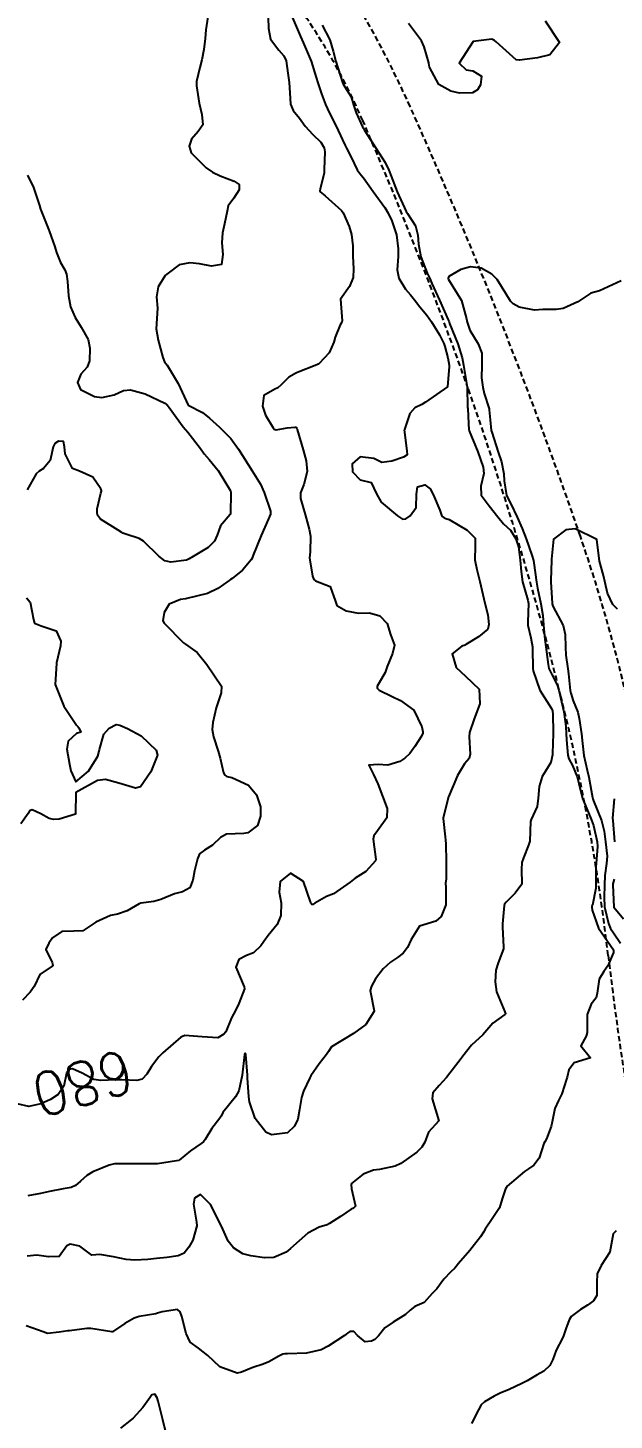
# Model space of a CAD drawing. Header units: metres. Extents: x 292545 to 299085, y 7450245 to 7463078.
# Drawn here: x 295100.5 to 295154.9, y 7462424.3 to 7462553.3 of the extents above; entities that cross this region are included whole.
import ezdxf
from ezdxf.enums import TextEntityAlignment as Align

# ---------------------------------------------------------------- set-up
doc = ezdxf.new("R2010")
doc.units = ezdxf.units.M
doc.linetypes.add('DASHED', pattern=[0.75, 0.5, -0.25])
for name, color, linetype in [('Cotas', 45, 'Continuous'), ('Curvas de Nivel 1m', 11, 'Continuous'), ('Curvas de Nivel 5m', 15, 'Continuous'), ('Vias Secundárias', 230, 'DASHED')]:
    doc.layers.add(name, color=color, linetype=linetype)
doc.styles.add('Style-STANDARD', font='STANDARD.shx')

msp = doc.modelspace()

# ---------------------------------------------------------------- linework, layer by layer
at = {"layer": 'Curvas de Nivel 1m', "flags": 128}
for points, elevation in [([(295117.22, 7462554.35), (295117.03, 7462553.13), (295116.96, 7462552.35), (295116.83, 7462551.31), (295116.65, 7462550.35), (295116.47, 7462549.65), (295116.16, 7462548.36), (295116.15, 7462547.95), (295116.41, 7462546.35), (295116.66, 7462545.3), (295116.74, 7462544.35), (295116.31, 7462543.74), (295115.69, 7462543.03), (295115.5, 7462542.36), (295115.67, 7462541.75), (295117.06, 7462540.35), (295117.65, 7462539.96), (295118.36, 7462539.62), (295119.64, 7462539.13), (295120.13, 7462538.8), (295120.11, 7462538.31), (295119.63, 7462537.55), (295119.11, 7462536.84), (295119, 7462536.33), (295118.76, 7462535.16), (295118.56, 7462534.33), (295118.5, 7462533.4), (295118.6, 7462532.33), (295118.48, 7462531.4), (295117.55, 7462531.26), (295116.43, 7462531.47), (295115.55, 7462531.57), (295114.56, 7462531.36), (295113.54, 7462530.59), (295113.42, 7462530.5), (295113.26, 7462530.39), (295112.6, 7462529.32), (295112.46, 7462528.4), (295112.54, 7462527.36), (295112.5, 7462526.4), (295112.42, 7462525.46), (295112.61, 7462524.4), (295113.05, 7462522.79), (295113.21, 7462522.39), (295113.44, 7462522.07), (295114.48, 7462520.38), (295115.39, 7462518.37), (295116.73, 7462517.7), (295117.38, 7462517.17), (295118.3, 7462516.33), (295119.36, 7462515.3), (295120.07, 7462514.31), (295121.32, 7462512.3), (295122.08, 7462511.06), (295122.45, 7462510.28), (295123.01, 7462508.54), (295123.02, 7462508.27), (295122.83, 7462507.84), (295122.17, 7462506.29), (295121.41, 7462504.47), (295121.35, 7462504.3), (295121.32, 7462504.21), (295121.23, 7462504.05), (295120.43, 7462503.1), (295119.46, 7462502.32), (295119.31, 7462502.21), (295119.2, 7462502.14), (295118.13, 7462501.4), (295117.19, 7462500.92), (295115.27, 7462500.46), (295115.18, 7462500.43), (295115.13, 7462500.42), (295114.67, 7462500.38), (295113.62, 7462499.94), (295113.17, 7462499.17), (295113.05, 7462498.39), (295113.16, 7462498.19), (295114.97, 7462496.37), (295115.13, 7462496.24), (295116.23, 7462495.46), (295117.11, 7462494.34), (295118.47, 7462492.33), (295118.46, 7462491.72), (295118, 7462490.34), (295117.68, 7462488.98), (295117.61, 7462488.34), (295117.73, 7462487.64), (295118.17, 7462486.33), (295118.35, 7462485.67), (295118.68, 7462484.32), (295118.78, 7462484.11), (295118.99, 7462483.98), (295119.43, 7462483.87), (295120.98, 7462483.18), (295121.74, 7462482.29), (295122.08, 7462481.16), (295122.11, 7462480.29), (295121.81, 7462479.42), (295120.93, 7462478.75), (295120.54, 7462478.69), (295118.93, 7462478.64), (295118.39, 7462478.33), (295117.65, 7462477.6), (295116.91, 7462477.16), (295116.43, 7462476.82), (295116.25, 7462476.36), (295115.99, 7462475.25), (295115.82, 7462474.36), (295115.56, 7462473.67), (295114.86, 7462473.28), (295114.14, 7462473.1), (295112.85, 7462472.59), (295112.2, 7462472.4), (295111.02, 7462472.24), (295110.85, 7462472.18), (295109.74, 7462471.53), (295108.83, 7462471.22), (295108.19, 7462471.09), (295106.82, 7462470.47), (295105.62, 7462469.68), (295104.81, 7462469.65), (295103.69, 7462469.62), (295102.81, 7462469.02), (295102.47, 7462468.52), (295102.21, 7462467.94), (295102.79, 7462466.73), (295102.85, 7462466.51), (295102.84, 7462466.45), (295102.78, 7462466.4), (295101.66, 7462465.64), (295101.12, 7462464.53), (295100.75, 7462463.99), (295100.03, 7462463.25)], 681), ([(295125.07, 7462554.25), (295125.8, 7462552.52), (295125.93, 7462552.24), (295126.05, 7462551.98), (295126.78, 7462550.23), (295127.26, 7462548.72), (295127.4, 7462548.22), (295127.74, 7462547.2), (295128.12, 7462546.22), (295128.5, 7462545.43), (295129.11, 7462544.21), (295129.69, 7462542.95), (295129.93, 7462542.44), (295130.06, 7462542.19), (295130.5, 7462541.36), (295131.04, 7462540.18), (295131.3, 7462539.83), (295131.65, 7462539.42), (295132.55, 7462538.16), (295133.61, 7462536.7), (295133.94, 7462536.15), (295134.28, 7462535.46), (295134.71, 7462534.14), (295134.85, 7462532.86), (295134.84, 7462532.14), (295134.76, 7462530.92), (295134.91, 7462530.14), (295135.52, 7462529.12), (295136, 7462528.6), (295136.38, 7462528.12), (295136.86, 7462527.47), (295137.5, 7462526.72), (295137.93, 7462526.1), (295138.68, 7462524.88), (295139.1, 7462524.09), (295139.19, 7462523.81), (295139.45, 7462522.76), (295139.57, 7462522.08), (295139.57, 7462521.95), (295139.41, 7462520.08), (295137.4, 7462518.65), (295137.06, 7462518.45), (295136.41, 7462518.12), (295135.93, 7462517.59), (295135.43, 7462516.13), (295135.42, 7462516.08), (295135.67, 7462514.13), (295135.69, 7462513.77), (295135.34, 7462513.56), (295134.27, 7462513.2), (295133.33, 7462513.06), (295132.61, 7462513.43), (295131.34, 7462513.59), (295130.59, 7462512.93), (295130.61, 7462512.19), (295131.32, 7462511.46), (295132.36, 7462511.21), (295132.84, 7462510.16), (295133.29, 7462509.39), (295134.78, 7462508.13), (295135.27, 7462507.8), (295135.56, 7462507.84), (295135.97, 7462508.12), (295136.52, 7462508.89), (295136.54, 7462510.12), (295136.63, 7462510.8), (295137.31, 7462511), (295137.83, 7462510.62), (295138.11, 7462510.1), (295138.71, 7462508.66), (295138.9, 7462508.09), (295139.11, 7462507.93), (295139.27, 7462507.88), (295139.57, 7462507.77), (295141.26, 7462506.79), (295141.99, 7462506.05), (295142, 7462505.3), (295141.95, 7462504.05), (295142.13, 7462503.14), (295142.41, 7462502.05), (295142.8, 7462500.43), (295142.89, 7462500.04), (295143.17, 7462498.96), (295143.27, 7462498.04), (295143.15, 7462497.61), (295142.29, 7462496.9), (295141.13, 7462496.19), (295141.05, 7462496.15), (295140.74, 7462496.06), (295139.85, 7462495.34), (295140.23, 7462494.07), (295141.1, 7462493.26), (295142.35, 7462492.05), (295142.42, 7462490.7), (295142.18, 7462490.05), (295141.87, 7462489.23), (295141.47, 7462488.06), (295141.43, 7462487.65), (295141.53, 7462486.05), (295141.42, 7462485.64), (295141, 7462485.14), (295140.36, 7462484.07), (295139.94, 7462483.11), (295139.52, 7462482.08), (295139.01, 7462480.16), (295139.01, 7462480.09), (295139.22, 7462478.38), (295139.24, 7462478.09), (295139.26, 7462477.75), (295139.31, 7462476.08), (295139.29, 7462474.5), (295139.25, 7462474.08), (295139.26, 7462473.69), (295139.26, 7462472.08), (295138.83, 7462470.99), (295138.34, 7462470.58), (295136.82, 7462470.11), (295136.07, 7462468.86), (295135.72, 7462468.12), (295135.31, 7462467.61), (295134.79, 7462467.22), (295134.15, 7462466.77), (295133.46, 7462466.15), (295132.76, 7462465.23), (295132.37, 7462464.55), (295132.27, 7462464.16), (295132.62, 7462462.28), (295132.61, 7462462.16), (295131.87, 7462461.01), (295130.7, 7462460.18), (295128.69, 7462458.93), (295128.4, 7462458.5), (295128.21, 7462458.21), (295127.53, 7462457.37), (295126.75, 7462456.23), (295126.72, 7462456.17), (295126.66, 7462456.05), (295126.07, 7462454.81), (295125.89, 7462454.24), (295125.72, 7462453.14), (295125.55, 7462452.24), (295125.26, 7462451.59), (295124.59, 7462450.95), (295123.11, 7462450.78), (295122.6, 7462451.03), (295121.59, 7462452.29), (295121.07, 7462453.85), (295121.01, 7462454.3), (295120.9, 7462456.06), (295120.89, 7462456.3), (295120.75, 7462458.23), (295120.72, 7462458.3), (295120.68, 7462458.32), (295120.64, 7462458.3), (295120.61, 7462458.23), (295120.41, 7462456.3), (295120.09, 7462454.85), (295119.78, 7462454.31), (295118.62, 7462452.85), (295118.44, 7462452.5), (295118.34, 7462452.33), (295117.58, 7462451.36), (295116.97, 7462450.35), (295116.8, 7462450.14), (295116.59, 7462449.99), (295115.62, 7462449.31), (295114.56, 7462448.43), (295114.52, 7462448.41), (295114.32, 7462448.37), (295112.56, 7462448.08), (295110.9, 7462448.08), (295110.56, 7462448.09), (295108.89, 7462448.1), (295108.56, 7462448.08), (295108.07, 7462447.96), (295106.55, 7462447.36), (295106.01, 7462447.01), (295105.4, 7462446.48), (295104.94, 7462446.08), (295104.54, 7462445.89), (295103.8, 7462445.77), (295102.53, 7462445.53), (295101.72, 7462445.34), (295100.53, 7462445.13)], 679), ([(295148.48, 7462553.97), (295149.79, 7462551.96), (295148.91, 7462550.84), (295147.78, 7462550.54), (295146.09, 7462550.32), (295145.78, 7462550.37), (295143.94, 7462552.03), (295143.79, 7462552.15), (295143.54, 7462552.28), (295141.79, 7462552.05), (295140.51, 7462550.07), (295141.15, 7462549.45), (295141.77, 7462549.33), (295142.57, 7462548.85), (295142.48, 7462548.05), (295142.21, 7462547.59), (295141.74, 7462547.3), (295140.54, 7462547.27), (295139.74, 7462547.46), (295138.63, 7462548.09), (295137.77, 7462549.67), (295137.71, 7462550.04), (295137.7, 7462550.1), (295137.26, 7462551.58), (295137.01, 7462552.11), (295135.82, 7462553.72)], 678), ([(295127.81, 7462553.59), (295128.51, 7462552.21), (295128.83, 7462551.16), (295129.09, 7462550.21), (295129.68, 7462548.27), (295129.71, 7462548.2), (295129.75, 7462548.11), (295130.49, 7462546.95), (295130.72, 7462546.19), (295130.97, 7462545.44), (295131.56, 7462544.17), (295131.6, 7462544.07), (295131.7, 7462543.88), (295132.81, 7462542.16), (295133.66, 7462540.84), (295134, 7462540.15), (295134.2, 7462539.6), (295134.77, 7462538.14), (295135.61, 7462536.31), (295135.71, 7462536.13), (295136.45, 7462534.98), (295136.68, 7462534.11), (295136.74, 7462533.28), (295136.95, 7462532.11), (295137.54, 7462530.6), (295137.78, 7462530.1), (295137.98, 7462529.64), (295138.68, 7462528.09), (295139.49, 7462526.27), (295139.57, 7462526.08), (295139.62, 7462525.95), (295140.39, 7462524.07), (295140.77, 7462522.75), (295140.9, 7462522.07), (295141.23, 7462520.24), (295141.26, 7462520.06), (295141.29, 7462518.16), (295141.3, 7462518.06), (295141.38, 7462516.66), (295141.41, 7462516.1), (295141.42, 7462516.06), (295141.44, 7462515.99), (295142.24, 7462514.05), (295142.74, 7462512.63), (295142.79, 7462512.05), (295142.5, 7462510.86), (295142.56, 7462510.05), (295143.29, 7462509.05), (295144.1, 7462508.03), (295144.63, 7462507.39), (295145.26, 7462506.8), (295145.77, 7462506), (295146, 7462505.25), (295146.15, 7462504), (295146.24, 7462502.97), (295146.38, 7462502), (295146.86, 7462500.32), (295146.92, 7462499.99), (295146.86, 7462498.29), (295146.88, 7462497.99), (295147.14, 7462496.83), (295147.29, 7462495.99), (295147.3, 7462495.81), (295147.33, 7462493.99), (295147.35, 7462493.75), (295147.99, 7462491.98), (295149.07, 7462490.28), (295149.16, 7462490.06), (295149.17, 7462489.97), (295149.19, 7462489.84), (295149.21, 7462487.97), (295149.16, 7462486.12), (295149.16, 7462485.97), (295149.01, 7462485.26), (295148.51, 7462484.46), (295148.21, 7462483.98), (295147.92, 7462483.04), (295147.84, 7462481.98), (295147.75, 7462481.19), (295147.17, 7462479.99), (295147.12, 7462479.81), (295147.05, 7462477.99), (295147.03, 7462477.88), (295146.92, 7462477.62), (295146.46, 7462476.44), (295146.32, 7462476), (295146.28, 7462475.39), (295146.3, 7462474), (295145.71, 7462473.16), (295144.85, 7462472.34), (295144.71, 7462472.15), (295144.67, 7462472.02), (295144.53, 7462470.32), (295144.53, 7462470.02), (295144.62, 7462468.2), (295144.6, 7462468.02), (295144.11, 7462466.7), (295143.91, 7462466.03), (295143.83, 7462464.96), (295143.96, 7462464.03), (295144.73, 7462462.18), (295144.79, 7462462.07), (295144.8, 7462462.02), (295144.78, 7462461.97), (295144.73, 7462461.93), (295143.62, 7462461.13), (295142.7, 7462460.04), (295141.65, 7462459.09), (295140.84, 7462458.06), (295140.77, 7462457.97), (295140.68, 7462457.84), (295139.34, 7462456.08), (295138.65, 7462455.36), (295138.07, 7462454.67), (295138, 7462454.1), (295138.61, 7462452.09), (295137.67, 7462451.03), (295137.31, 7462450.1), (295137.06, 7462449.63), (295136.57, 7462449.17), (295135.1, 7462448.13), (295134.56, 7462447.87), (295133.13, 7462447.58), (295132.56, 7462447.5), (295131.6, 7462447.12), (295130.54, 7462446.27), (295130.49, 7462446.18), (295130.54, 7462445.77), (295130.89, 7462444.18), (295130.7, 7462443.99), (295130.51, 7462443.88), (295129.5, 7462443.2), (295128.5, 7462442.55), (295128.27, 7462442.44), (295127.53, 7462442.22), (295126.49, 7462441.68), (295124.89, 7462440.25), (295124.67, 7462440.05), (295124.47, 7462439.9), (295123.32, 7462439.41), (295122.46, 7462439.37), (295121.19, 7462439.56), (295120.46, 7462439.74), (295119.59, 7462440.31), (295119.09, 7462440.94), (295118.49, 7462442.33), (295117.45, 7462444.34), (295116.53, 7462445.25), (295115.98, 7462444.9), (295115.9, 7462444.36), (295116.16, 7462442.69), (295116.18, 7462442.35), (295115.81, 7462441.03), (295115.44, 7462440.36), (295115.01, 7462439.82), (295114.46, 7462439.58), (295113.43, 7462439.41), (295112.46, 7462439.32), (295111.65, 7462439.22), (295110.45, 7462439.18), (295109.65, 7462439.24), (295108.46, 7462439.48), (295107.22, 7462439.7), (295106.46, 7462439.64), (295105.34, 7462440.48), (295104.47, 7462440.65), (295104.15, 7462440.49), (295103.45, 7462439.51), (295102.46, 7462439.47), (295101.37, 7462439.62), (295100.46, 7462439.55)], 678), ([(295100.49, 7462539.69), (295101.05, 7462538.54), (295101.62, 7462536.86), (295101.7, 7462536.53), (295101.76, 7462536.38), (295102.52, 7462534.52), (295103.03, 7462533.05), (295103.2, 7462532.51), (295103.55, 7462531.6), (295103.95, 7462530.9), (295104.12, 7462530.5), (295104.2, 7462529.83), (295104.3, 7462528.5), (295104.49, 7462527.48), (295104.91, 7462526.49), (295105.48, 7462525.61), (295106.13, 7462524.47), (295106.29, 7462523.64), (295106.24, 7462522.47), (295106.03, 7462521.88), (295105.43, 7462521.24), (295105.15, 7462520.48), (295105.41, 7462519.82), (295106.7, 7462519.17), (295107.4, 7462519.09), (295108.52, 7462519.33), (295109.41, 7462519.72), (295110.06, 7462519.78), (295111.41, 7462519.41), (295113.23, 7462518.56), (295113.39, 7462518.44), (295113.44, 7462518.39), (295113.62, 7462518.16), (295114.93, 7462516.37), (295115.37, 7462515.86), (295116.53, 7462514.35), (295116.86, 7462513.87), (295117.33, 7462513.35), (295118.18, 7462512.33), (295119.3, 7462510.43), (295119.35, 7462510.32), (295119.36, 7462510.27), (295119.31, 7462508.32), (295119.3, 7462508.29), (295119.27, 7462508.26), (295118.39, 7462507.2), (295118.08, 7462506.33), (295117.82, 7462505.77), (295117.24, 7462505.2), (295115.86, 7462504.36), (295115.47, 7462504.13), (295115.23, 7462504.01), (295113.79, 7462503.82), (295113.23, 7462503.96), (295112.68, 7462504.4), (295111.25, 7462505.79), (295110.86, 7462506.03), (295109.63, 7462506.43), (295109.35, 7462506.53), (295109.25, 7462506.58), (295108.9, 7462506.8), (295107.27, 7462507.82), (295106.99, 7462508.18), (295106.95, 7462508.46), (295106.97, 7462508.77), (295107.3, 7462510.21), (295107.36, 7462510.4), (295107.35, 7462510.46), (295107.3, 7462510.62), (295106.55, 7462511.7), (295105.32, 7462512.25), (295104.67, 7462512.5), (295104, 7462513.85), (295103.92, 7462514.5), (295103.85, 7462515), (295103.36, 7462515.03), (295103.05, 7462514.82), (295102.88, 7462514.51), (295102.6, 7462513.25), (295101.97, 7462512.52), (295101.58, 7462512.27), (295101.32, 7462512.01), (295100.47, 7462510.54)], 682), ([(295155.53, 7462529.89), (295153.52, 7462528.98), (295152.71, 7462528.74), (295151.51, 7462527.94), (295150.14, 7462527.32), (295149.5, 7462527.23), (295148.25, 7462527.23), (295147.5, 7462527.17), (295146.07, 7462527.44), (295145.51, 7462527.77), (295145.26, 7462528.01), (295144.82, 7462528.72), (295144.03, 7462530.03), (295143.54, 7462530.52), (295142.54, 7462531.05), (295141.55, 7462531.2), (295140.66, 7462530.95), (295139.54, 7462530.29), (295139.49, 7462530.13), (295139.5, 7462530.08), (295139.53, 7462530.02), (295140.71, 7462528.07), (295141.18, 7462526.38), (295141.24, 7462526.06), (295141.48, 7462525.32), (295142.26, 7462524.05), (295142.61, 7462523.2), (295142.6, 7462522.04), (295142.58, 7462520.89), (295142.69, 7462520.04), (295142.81, 7462519.44), (295143.28, 7462518.03), (295143.3, 7462517.94), (295143.38, 7462517.02), (295143.48, 7462516.03), (295143.52, 7462515.88), (295144.12, 7462514.03), (295144.42, 7462513.11), (295144.64, 7462512.02), (295144.67, 7462511.37), (295144.9, 7462510.02), (295145.29, 7462509.23), (295145.89, 7462508), (295146.33, 7462506.94), (295146.7, 7462506), (295147.23, 7462504.49), (295147.39, 7462503.99), (295147.43, 7462503.78), (295147.67, 7462501.99), (295147.77, 7462501.42), (295148.07, 7462499.98), (295148.25, 7462498.9), (295148.32, 7462497.98), (295148.43, 7462496.68), (295148.53, 7462495.98), (295148.74, 7462494.35), (295148.82, 7462493.97), (295149.1, 7462493.41), (295149.6, 7462492.48), (295149.75, 7462491.96), (295149.99, 7462490.88), (295150.2, 7462489.95), (295150.39, 7462488.6), (295150.43, 7462487.95), (295150.45, 7462487.37), (295150.58, 7462485.95), (295150.66, 7462485.6), (295151, 7462485), (295151.45, 7462483.94), (295151.6, 7462483.32), (295151.95, 7462481.93), (295152.64, 7462480.23), (295152.77, 7462479.92), (295152.94, 7462479.42), (295153.3, 7462477.92), (295153.33, 7462477.49), (295153.2, 7462475.92), (295153.18, 7462475.63), (295153.18, 7462473.92), (295153.16, 7462473.63), (295152.85, 7462472.06), (295152.81, 7462471.95), (295152.79, 7462471.92), (295152.79, 7462471.87), (295152.84, 7462471.6), (295153.41, 7462469.91), (295154.8, 7462467.92), (295154.8, 7462467.68), (295154.27, 7462466.42), (295153.91, 7462465.91), (295153.47, 7462465.21), (295153.28, 7462463.91), (295153.2, 7462463.46), (295152.74, 7462462.87), (295152.38, 7462461.93), (295152.36, 7462460.27), (295152.28, 7462459.93), (295151.79, 7462459.03), (295152.68, 7462457.92), (295151.16, 7462457.46), (295150.67, 7462456.8), (295150.5, 7462456.11), (295150.46, 7462455.95), (295150.01, 7462454.58), (295149.71, 7462453.96), (295149.38, 7462453.21), (295149.11, 7462451.97), (295149.02, 7462451.56), (295148.59, 7462450.41), (295148.43, 7462450.13), (295148.36, 7462449.97), (295147.92, 7462448.63), (295147.43, 7462447.98), (295146.92, 7462447.62), (295146.56, 7462447.37), (295144.96, 7462446.01), (295144.79, 7462445.77), (295144.53, 7462444.93), (295144.32, 7462444.22), (295144.23, 7462444.02), (295143.55, 7462442.99), (295142.93, 7462442.04), (295142.76, 7462441.76), (295142.48, 7462441.33), (295141.48, 7462440.05), (295140.45, 7462438.85), (295140.09, 7462438.43), (295139.74, 7462438.08), (295139.1, 7462437.42), (295138.43, 7462436.52), (295138.21, 7462436.31), (295137.99, 7462436.09), (295137.26, 7462435.25), (295136.4, 7462434.88), (295135.97, 7462434.54), (295135.52, 7462434.12), (295134.39, 7462433.41), (295133.62, 7462432.91), (295133.04, 7462432.15), (295132.69, 7462431.83), (295132.37, 7462431.68), (295131.8, 7462431.6), (295131.07, 7462432.18), (295130.74, 7462432.55), (295130.38, 7462432.55), (295130.16, 7462432.4), (295129.89, 7462432.19), (295128.36, 7462431.2), (295127.72, 7462430.86), (295126.36, 7462430.54), (295124.59, 7462430.49), (295124.36, 7462430.48), (295124.17, 7462430.45), (295123.78, 7462430.27), (295122.87, 7462429.75), (295122.34, 7462429.54), (295121.39, 7462429.24), (295120.33, 7462428.78), (295119.92, 7462428.71), (295118.34, 7462429.29), (295117.22, 7462430.34), (295116.36, 7462431.02), (295115.59, 7462431.58), (295115.22, 7462432.37), (295114.82, 7462433.95), (295114.66, 7462434.37), (295114.41, 7462434.59), (295112.97, 7462434.39), (295112.55, 7462434.25), (295112.4, 7462434.21), (295110.86, 7462433.95), (295110.39, 7462433.79), (295109.53, 7462433.29), (295108.37, 7462432.53), (295108.31, 7462432.52), (295106.38, 7462432.84), (295106.01, 7462432.84), (295104.38, 7462432.63), (295104.25, 7462432.62), (295103.44, 7462432.5), (295102.37, 7462432.39), (295101.94, 7462432.52), (295100.38, 7462433.1)], 677), ([(295155.18, 7462499.46), (295154.74, 7462499.9), (295154.24, 7462500.95), (295154.04, 7462501.91), (295153.88, 7462502.58), (295153.51, 7462503.92), (295153.25, 7462505.92), (295151.26, 7462506.92), (295150.4, 7462506.81), (295149.25, 7462505.96), (295149.07, 7462504.12), (295149.07, 7462503.97), (295149, 7462502.17), (295149.01, 7462501.97), (295149.11, 7462500.04), (295149.12, 7462499.97), (295149.18, 7462499.76), (295150.13, 7462497.96), (295150.33, 7462497.14), (295150.35, 7462495.95), (295150.4, 7462495.22), (295150.57, 7462493.95), (295150.65, 7462493.49), (295150.8, 7462491.94), (295150.84, 7462491.7), (295151.07, 7462490.98), (295151.49, 7462489.94), (295151.63, 7462489.36), (295151.83, 7462487.93), (295151.93, 7462487.03), (295152.07, 7462485.93), (295152.36, 7462484.57), (295152.51, 7462483.92), (295152.85, 7462482.04), (295152.88, 7462481.92), (295152.96, 7462481.73), (295153.69, 7462479.91), (295153.93, 7462478.91), (295154.08, 7462477.91), (295154.21, 7462476.6), (295154.17, 7462475.91), (295154, 7462474.79), (295153.97, 7462473.91), (295153.95, 7462472.81), (295153.99, 7462471.91), (295154.36, 7462470.37), (295154.54, 7462469.9), (295154.82, 7462469.5), (295155.45, 7462468.53)], 676), ([(295100.42, 7462500.54), (295100.76, 7462500.12), (295101.05, 7462498.53), (295101.16, 7462498.18), (295101.76, 7462497.92), (295103.15, 7462497.47), (295103.58, 7462496.51), (295103.55, 7462496.08), (295103.2, 7462494.51), (295103.19, 7462494.43), (295103.08, 7462492.51), (295103.86, 7462490.5), (295105.05, 7462488.72), (295105.16, 7462488.6), (295105.26, 7462488.49), (295105.43, 7462488.09), (295105.03, 7462487.96), (295104.26, 7462487.26), (295104.16, 7462486.5), (295104.39, 7462485.11), (295104.53, 7462484.49), (295104.98, 7462483.49), (295106.15, 7462484.47), (295107.01, 7462485.87), (295107.15, 7462486.32), (295107.17, 7462486.46), (295107.59, 7462487.9), (295108.06, 7462488.45), (295108.71, 7462488.78), (295109.05, 7462488.73), (295109.78, 7462488.43), (295111.03, 7462487.75), (295112.43, 7462486.4), (295112.56, 7462485.95), (295111.93, 7462484.41), (295110.98, 7462483.01), (295110.52, 7462482.88), (295108.98, 7462483.37), (295107.73, 7462483.71), (295106.98, 7462483.61), (295104.97, 7462482.49), (295104.94, 7462480.49), (295103.43, 7462480.01), (295102.94, 7462479.98), (295102.52, 7462480.09), (295101.75, 7462480.53), (295100.95, 7462480.89), (295100.7, 7462480.79), (295100.55, 7462480.54), (295099.88, 7462479.6)], 682), ([(295155.06, 7462441.89), (295154.77, 7462441.62), (295154.46, 7462439.9), (295153.68, 7462438.68), (295153.31, 7462437.91), (295153.25, 7462437.1), (295153.25, 7462435.91), (295152.94, 7462435.39), (295152.41, 7462435), (295151.74, 7462434.6), (295150.9, 7462433.94), (295150.69, 7462433.65), (295150.38, 7462432.82), (295150.17, 7462432.16), (295150.07, 7462431.95), (295149.48, 7462430.84), (295149.18, 7462429.96), (295148.9, 7462429.41), (295148.34, 7462428.89), (295147.75, 7462428.56), (295146.8, 7462427.99), (295146.32, 7462427.73), (295145.13, 7462427.2), (295144.31, 7462426.84), (295143.76, 7462426.57), (295142.84, 7462426.03), (295142.56, 7462425.77), (295142.3, 7462425.3), (295141.65, 7462424.05)], 676), ([(295113.29, 7462423.37), (295113.03, 7462424.39), (295112.6, 7462426.1), (295112.52, 7462426.4), (295112.31, 7462426.75), (295112.03, 7462426.68), (295111.84, 7462426.4), (295111.19, 7462425.51), (295110.28, 7462424.54), (295110.13, 7462424.42), (295109.12, 7462423.59)], 676)]:
    msp.add_lwpolyline(points, dxfattribs=dict(at, elevation=elevation))
at = {"layer": 'Curvas de Nivel 5m', "flags": 128}
for points, elevation in [([(295122.82, 7462554.28), (295122.83, 7462553.26), (295123.02, 7462552.28), (295123.78, 7462551.25), (295124.26, 7462550.74), (295124.48, 7462550.26), (295124.63, 7462549.13), (295124.76, 7462548.25), (295124.81, 7462547.32), (295124.88, 7462546.25), (295125.13, 7462545.67), (295125.71, 7462544.96), (295126.25, 7462544.23), (295126.93, 7462543.46), (295127.69, 7462542.75), (295128, 7462542.22), (295128.05, 7462541.84), (295128, 7462540.22), (295128, 7462539.87), (295127.63, 7462538.41), (295127.6, 7462538.22), (295127.63, 7462538.15), (295128.08, 7462537.76), (295129.61, 7462536.41), (295129.75, 7462536.2), (295130.31, 7462534.91), (295130.53, 7462534.19), (295130.64, 7462533.13), (295130.64, 7462532.19), (295130.72, 7462531.01), (295130.68, 7462530.19), (295130.35, 7462529.36), (295129.51, 7462528.2), (295129.66, 7462526.2), (295129.63, 7462526.05), (295129.49, 7462525.8), (295129.01, 7462524.66), (295128.89, 7462524.21), (295128.45, 7462523.22), (295127.53, 7462522.22), (295127.48, 7462522.18), (295127.44, 7462522.16), (295127.33, 7462522.11), (295125.43, 7462521.38), (295124.71, 7462520.97), (295124, 7462520.26), (295123.71, 7462519.97), (295123.42, 7462519.87), (295122.41, 7462519.27), (295122.28, 7462518.29), (295122.56, 7462517.46), (295123.27, 7462516.27), (295123.37, 7462516.14), (295123.54, 7462516.1), (295124.57, 7462516.26), (295125.29, 7462516.33), (295125.37, 7462516.33), (295125.43, 7462516.31), (295125.47, 7462516.25), (295125.5, 7462516.12), (295126.04, 7462514.24), (295126.32, 7462513.23), (295126.43, 7462512.23), (295126.1, 7462511.03), (295125.8, 7462510.24), (295125.81, 7462509.73), (295126.24, 7462508.24), (295126.61, 7462506.89), (295126.72, 7462506.24), (295126.69, 7462504.79), (295126.64, 7462504.24), (295126.9, 7462502.54), (295127.03, 7462502.23), (295127.2, 7462502.1), (295128.55, 7462501.57), (295129.04, 7462500.2), (295129.18, 7462499.83), (295130.03, 7462499.33), (295131.17, 7462499.11), (295132.2, 7462499.13), (295133.16, 7462498.86), (295133.84, 7462498.15), (295134.13, 7462497.13), (295134.51, 7462496.14), (295134.34, 7462495.36), (295133.83, 7462494.15), (295133.65, 7462493.61), (295133.09, 7462492.64), (295132.91, 7462492.34), (295132.91, 7462492.16), (295133.08, 7462491.97), (295134.31, 7462491.38), (295135.07, 7462491.02), (295136.32, 7462490.12), (295137.04, 7462488.58), (295137.13, 7462488.11), (295137.14, 7462488), (295137.03, 7462487.72), (295136.39, 7462486.74), (295135.94, 7462486.12), (295135.47, 7462485.66), (295135.01, 7462485.37), (295133.89, 7462485.03), (295133, 7462485.09), (295132.14, 7462485.03), (295132.57, 7462484.16), (295132.98, 7462483.3), (295133.39, 7462482.15), (295133.82, 7462481.02), (295133.8, 7462480.15), (295132.93, 7462478.93), (295132.6, 7462478.49), (295132.55, 7462478.16), (295132.77, 7462476.29), (295132.76, 7462476.16), (295131.87, 7462475.18), (295130.88, 7462474.56), (295130.4, 7462474.19), (295128.86, 7462473.11), (295128.21, 7462472.86), (295127.12, 7462472.23), (295126.96, 7462472.12), (295126.85, 7462472.12), (295126.76, 7462472.23), (295126.74, 7462472.35), (295126.08, 7462474.24), (295124.88, 7462475.01), (295123.92, 7462474.26), (295123.84, 7462473.25), (295124.01, 7462472.26), (295123.99, 7462471.1), (295123.63, 7462470.27), (295122.81, 7462469.25), (295122.39, 7462468.7), (295122.12, 7462468.29), (295121.45, 7462467.64), (295120.79, 7462467.38), (295120.08, 7462467.01), (295119.81, 7462466.31), (295120.57, 7462464.49), (295120.61, 7462464.3), (295120.09, 7462462.95), (295119.78, 7462462.31), (295119.41, 7462461.62), (295118.89, 7462460.32), (295118.7, 7462460.09), (295118.13, 7462459.76), (295116.7, 7462459.86), (295115.07, 7462459.99), (295114.7, 7462459.83), (295113.03, 7462458.39), (295112.68, 7462458.02), (295111.98, 7462457.1), (295111.57, 7462456.41), (295111.13, 7462455.95), (295110.65, 7462455.81), (295109.23, 7462455.86), (295108.65, 7462455.87), (295107.3, 7462455.81), (295106.65, 7462455.91), (295105.57, 7462456.48), (295104.67, 7462456.88), (295104.34, 7462456.82), (295104.12, 7462456.5), (295103.86, 7462455.29), (295103.33, 7462454.5), (295102.63, 7462454.06), (295101.75, 7462453.65), (295100.62, 7462453.41), (295099.53, 7462453.65)], 680), ([(295154.88, 7462481.9), (295154.73, 7462480.12), (295154.75, 7462479.9), (295154.9, 7462477.91)], 675), ([(295154.88, 7462474.45), (295154.75, 7462474.02), (295154.75, 7462473.9), (295154.83, 7462471.91), (295154.84, 7462471.88), (295155.74, 7462470.8)], 675)]:
    msp.add_lwpolyline(points, dxfattribs=dict(at, elevation=elevation))
at = {"layer": 'Vias Secundárias', "elevation": 699.68}
for points in [[(294951.66, 7462713.27, 0.274211), (294960.57, 7462704.14), (294991.11, 7462694.58), (295007.95, 7462687.96, -0.070781), (295046.93, 7462665.85, -0.078274), (295076.78, 7462634.28, -0.037752), (295096.47, 7462600.32, 0.093668), (295113.18, 7462577.74, -0.100626), (295135.96, 7462546.05, -0.022574), (295151.74, 7462506.24, -0.059918), (295159.22, 7462471.56, 0.040004), (295166.3, 7462431.06, 0.162624), (295182.97, 7462405.35), (295202.25, 7462384.07)], [(294937.44, 7462705.97), (294958.94, 7462699.73), (294991.98, 7462690.21), (295007.38, 7462684.25), (295015.58, 7462679.34, -0.025524), (295050.25, 7462656.08, -0.069948), (295067.61, 7462638.86, -0.042819), (295087.22, 7462607.85, 0.023317), (295100.96, 7462584.12, 0.064559), (295117.37, 7462564.66, -0.105426), (295131.58, 7462544.73, -0.017316), (295141.35, 7462519.9, -0.023697), (295149.94, 7462491.38, -0.032371), (295154.32, 7462467.39, 0.023489), (295158.77, 7462440.3, 0.022808), (295161.82, 7462428.63, 0.107367), (295179.63, 7462397.15, 0.001207), (295196.54, 7462378.31)]]:
    msp.add_lwpolyline(points, format="xyb", dxfattribs=at)

# ---------------------------------------------------------------- texts
at = {"layer": 'Cotas', "style": 'Style-STANDARD'}
msp.add_text('680', height=4, rotation=195.9291, dxfattribs=at).set_placement((295105.65, 7462455.55, 680), align=Align.MIDDLE_CENTER)

doc.saveas('drawing.dxf')
